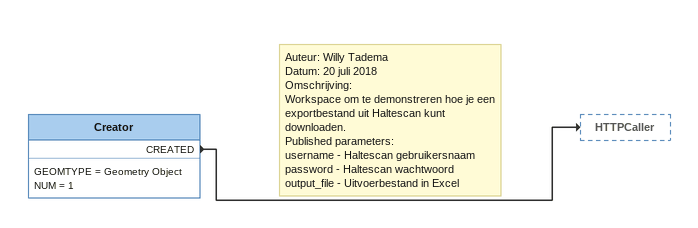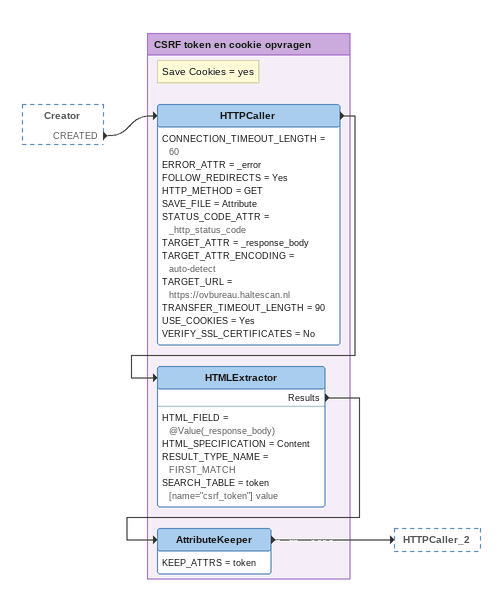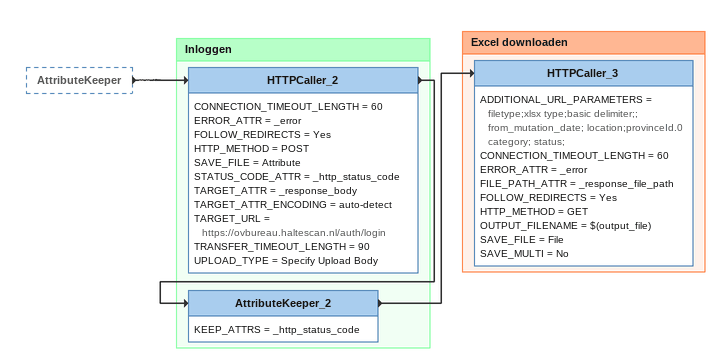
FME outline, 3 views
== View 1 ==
Note: Auteur: Willy Tadema / Datum: 20 juli 2018 / Omschrijving: / Workspace om te demonstreren hoe je een exportbestand uit Haltescan kunt downloaden. / Published parameters: / username - Haltescan gebruikersnaam / password - Haltescan wachtwoord / output_file - Uitvoerbestand in Excel
Creator
    GEOMTYPE = Geometry Object
    NUM = 1
    CREATED -> HTTPCaller

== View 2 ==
Creator [outside]
    CREATED -> HTTPCaller

Bookmark: CSRF token en cookie opvragen
Note: Save Cookies = yes
HTTPCaller
    CONNECTION_TIMEOUT_LENGTH = 60
    ERROR_ATTR = _error
    FOLLOW_REDIRECTS = Yes
    HTTP_METHOD = GET
    SAVE_FILE = Attribute
    STATUS_CODE_ATTR = _http_status_code
    TARGET_ATTR = _response_body
    TARGET_ATTR_ENCODING = auto-detect
    TARGET_URL = https://ovbureau.haltescan.nl
    TRANSFER_TIMEOUT_LENGTH = 90
    USE_COOKIES = Yes
    VERIFY_SSL_CERTIFICATES = No
    -> HTMLExtractor
HTMLExtractor
    HTML_FIELD = @Value(_response_body)
    HTML_SPECIFICATION = Content
    RESULT_TYPE_NAME = FIRST_MATCH
    SEARCH_TABLE = token [name="csrf_token"] value
    Results -> AttributeKeeper
AttributeKeeper
    KEEP_ATTRS = token
    -> HTTPCaller_2

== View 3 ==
AttributeKeeper [outside]
    -> HTTPCaller_2

Bookmark: Inloggen
HTTPCaller_2
    CONNECTION_TIMEOUT_LENGTH = 60
    ERROR_ATTR = _error
    FOLLOW_REDIRECTS = Yes
    HTTP_METHOD = POST
    SAVE_FILE = Attribute
    STATUS_CODE_ATTR = _http_status_code
    TARGET_ATTR = _response_body
    TARGET_ATTR_ENCODING = auto-detect
    TARGET_URL = https://ovbureau.haltescan.nl/auth/login
    TRANSFER_TIMEOUT_LENGTH = 90
    UPLOAD_TYPE = Specify Upload Body
    -> AttributeKeeper_2
AttributeKeeper_2
    KEEP_ATTRS = _http_status_code
    -> HTTPCaller_3

Bookmark: Excel downloaden
HTTPCaller_3
    ADDITIONAL_URL_PARAMETERS = filetype;xlsx type;basic delimiter;; from_mutation_date; location;provinceId.0 category; status;
    CONNECTION_TIMEOUT_LENGTH = 60
    ERROR_ATTR = _error
    FILE_PATH_ATTR = _response_file_path
    FOLLOW_REDIRECTS = Yes
    HTTP_METHOD = GET
    OUTPUT_FILENAME = $(output_file)
    SAVE_FILE = File
    SAVE_MULTI = No
